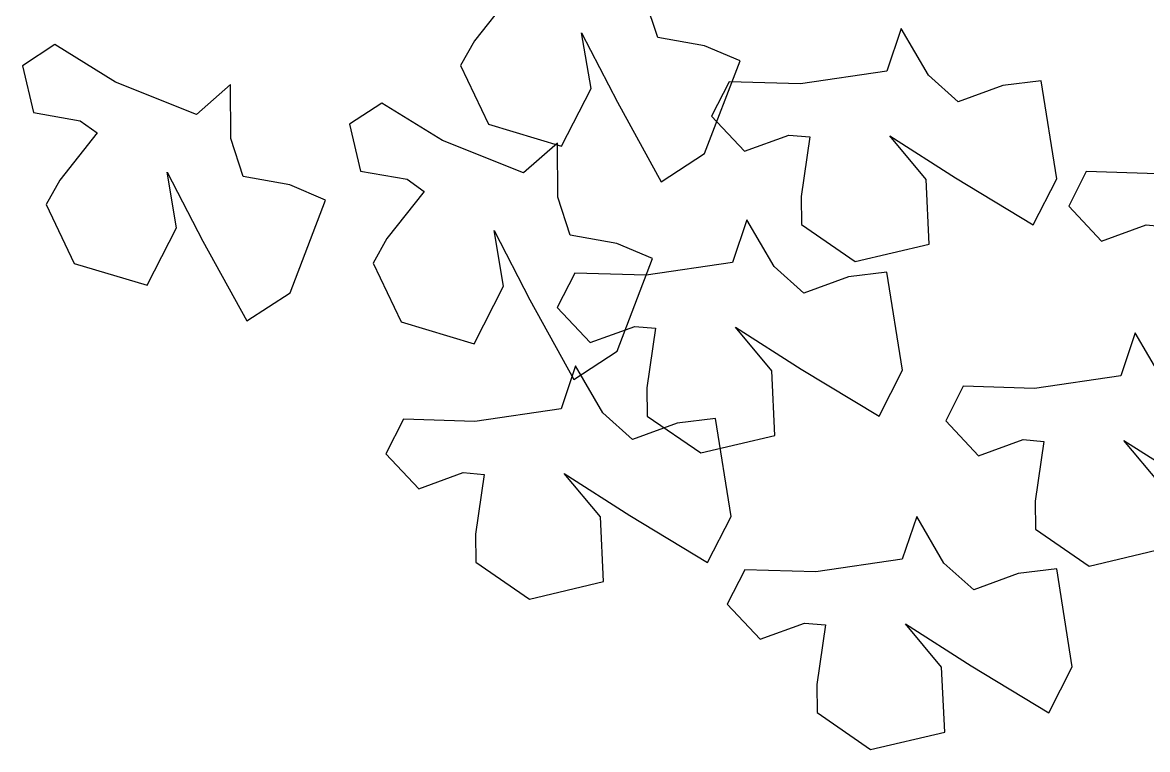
# Model space of a CAD drawing. Header units: millimetres. Extents: x 441156 to 441876, y 4514765 to 4515211.
# Drawn here: x 441540.421 to 441541.532, y 4514820.29 to 4514821.008 of the extents above; entities that cross this region are included whole.
import ezdxf

# ---------------------------------------------------------------- set-up
doc = ezdxf.new("R2010")
doc.units = ezdxf.units.MM
doc.layers.add('01_piscinas', color=254, linetype='Continuous')

msp = doc.modelspace()

# ---------------------------------------------------------------- linework, layer by layer
at = {"layer": '01_piscinas'}
for p, q in [((441540.9042242, 4514821.03626253, 0.00000053), (441540.8674283, 4514820.98964206, 0.00000053)), ((441541.04857478, 4514820.99306028, 0.00000053), (441541.0362427, 4514821.03065143, 0.00000053)), ((441540.97328229, 4514820.99760276, 0.00000053), (441541.0087461, 4514820.92926896, 0.00000053)), ((441540.98275044, 4514820.94261637, 0.00000053), (441540.97328229, 4514820.99760276, 0.00000053)), ((441541.28910224, 4514821.00201698, 0.00000053), (441541.27478028, 4514820.95970144, 0.00000053)), ((441541.31591985, 4514820.95590401, 0.00000053), (441541.28910224, 4514821.00201698, 0.00000053)), ((441540.45296428, 4514820.98594072, 0.00000053), (441540.42093639, 4514820.96513514, 0.00000053)), ((441540.51292463, 4514820.94888783, 0.00000053), (441540.45296428, 4514820.98594072, 0.00000053)), ((441540.8674283, 4514820.98964206, 0.00000053), (441540.85376473, 4514820.96539833, 0.00000053)), ((441541.09466999, 4514820.98491876, 0.00000053), (441541.04857478, 4514820.99306028, 0.00000053)), ((441541.12996556, 4514820.96992876, 0.00000053), (441541.09466999, 4514820.98491876, 0.00000053)), ((441540.42093639, 4514820.96513514, 0.00000053), (441540.43173542, 4514820.91886423, 0.00000053)), ((441540.85376473, 4514820.96539833, 0.00000053), (441540.88146169, 4514820.90738687, 0.00000053)), ((441541.09483763, 4514820.87845555, 0.00000053), (441541.12996556, 4514820.96992876, 0.00000053)), ((441541.27478028, 4514820.95970144, 0.00000053), (441541.18952288, 4514820.9472518, 0.00000053)), ((441541.34539532, 4514820.92951516, 0.00000053), (441541.31591985, 4514820.95590401, 0.00000053)), ((441540.59298453, 4514820.91704083, 0.00000053), (441540.51292463, 4514820.94888783, 0.00000053)), ((441540.62654548, 4514820.94652618, 0.00000053), (441540.59298453, 4514820.91704083, 0.00000053)), ((441540.62671372, 4514820.89318237, 0.00000053), (441540.62654548, 4514820.94652618, 0.00000053)), ((441540.95351923, 4514820.88570925, 0.00000053), (441540.98275044, 4514820.94261637, 0.00000053)), ((441541.11906925, 4514820.94936037, 0.00000053), (441541.10173507, 4514820.91532827, 0.00000053)), ((441541.18952288, 4514820.9472518, 0.00000053), (441541.11906925, 4514820.94936037, 0.00000053)), ((441541.3893857, 4514820.94551201, 0.00000053), (441541.34539532, 4514820.92951516, 0.00000053)), ((441541.42744756, 4514820.95017807, 0.00000053), (441541.3893857, 4514820.94551201, 0.00000053)), ((441541.44276249, 4514820.85339598, 0.00000053), (441541.42744756, 4514820.95017807, 0.00000053)), ((441540.43173542, 4514820.91886423, 0.00000053), (441540.47783063, 4514820.91072271, 0.00000053)), ((441540.77603193, 4514820.92818657, 0.00000053), (441540.74400404, 4514820.90738099, 0.00000053)), ((441540.83599228, 4514820.89113368, 0.00000053), (441540.77603193, 4514820.92818657, 0.00000053)), ((441541.0087461, 4514820.92926896, 0.00000053), (441541.05197677, 4514820.8506128, 0.00000053)), ((441540.47783063, 4514820.91072271, 0.00000053), (441540.49469523, 4514820.89879348, 0.00000053)), ((441541.10173507, 4514820.91532827, 0.00000053), (441541.13422277, 4514820.88065599, 0.00000053)), ((441540.49469523, 4514820.89879348, 0.00000053), (441540.45789933, 4514820.85217301, 0.00000053)), ((441540.74400404, 4514820.90738099, 0.00000053), (441540.75480307, 4514820.86111008, 0.00000053)), ((441540.88146169, 4514820.90738687, 0.00000053), (441540.95351923, 4514820.88570925, 0.00000053)), ((441541.13422277, 4514820.88065599, 0.00000053), (441541.17821314, 4514820.89665284, 0.00000053)), ((441541.17821314, 4514820.89665284, 0.00000053), (441541.19878293, 4514820.89475412, 0.00000053)), ((441540.63904581, 4514820.85559123, 0.00000053), (441540.62671372, 4514820.89318237, 0.00000053)), ((441540.91605218, 4514820.85928668, 0.00000053), (441540.83599228, 4514820.89113368, 0.00000053)), ((441540.94961313, 4514820.88877203, 0.00000053), (441540.91605218, 4514820.85928668, 0.00000053)), ((441540.94978137, 4514820.83542823, 0.00000053), (441540.94961313, 4514820.88877203, 0.00000053)), ((441541.19878293, 4514820.89475412, 0.00000053), (441541.19022698, 4514820.83598165, 0.00000053)), ((441541.27791887, 4514820.89580282, 0.00000053), (441541.34279834, 4514820.85435592, 0.00000053)), ((441541.31361173, 4514820.85291729, 0.00000053), (441541.27791887, 4514820.89580282, 0.00000053)), ((441541.05197677, 4514820.8506128, 0.00000053), (441541.09483763, 4514820.87845555, 0.00000053)), ((441540.45789933, 4514820.85217301, 0.00000053), (441540.44423576, 4514820.82792927, 0.00000053)), ((441540.56375332, 4514820.86013371, 0.00000053), (441540.59921713, 4514820.7917999, 0.00000053)), ((441540.57322147, 4514820.80514732, 0.00000053), (441540.56375332, 4514820.86013371, 0.00000053)), ((441540.68514102, 4514820.84744971, 0.00000053), (441540.63904581, 4514820.85559123, 0.00000053)), ((441540.75480307, 4514820.86111008, 0.00000053), (441540.80089828, 4514820.85296857, 0.00000053)), ((441540.80089828, 4514820.85296857, 0.00000053), (441540.81776288, 4514820.84103934, 0.00000053)), ((441541.31675031, 4514820.78901867, 0.00000053), (441541.31361173, 4514820.85291729, 0.00000053)), ((441541.34279834, 4514820.85435592, 0.00000053), (441541.41956528, 4514820.80785302, 0.00000053)), ((441541.41956528, 4514820.80785302, 0.00000053), (441541.44276249, 4514820.85339598, 0.00000053)), ((441541.47195943, 4514820.86059704, 0.00000053), (441541.45462525, 4514820.82656494, 0.00000053)), ((441541.54241306, 4514820.85848847, 0.00000053), (441541.47195943, 4514820.86059704, 0.00000053)), ((441540.72043659, 4514820.83245971, 0.00000053), (441540.68514102, 4514820.84744971, 0.00000053)), ((441540.68530865, 4514820.7409865, 0.00000053), (441540.72043659, 4514820.83245971, 0.00000053)), ((441540.81776288, 4514820.84103934, 0.00000053), (441540.78096698, 4514820.79441885, 0.00000053)), ((441540.96211346, 4514820.79783707, 0.00000053), (441540.94978137, 4514820.83542823, 0.00000053)), ((441541.19022698, 4514820.83598165, 0.00000053), (441541.19051585, 4514820.80815418, 0.00000053)), ((441540.44423576, 4514820.82792927, 0.00000053), (441540.47193271, 4514820.76991782, 0.00000053)), ((441541.45462525, 4514820.82656494, 0.00000053), (441541.48711294, 4514820.79189267, 0.00000053)), ((441541.13669733, 4514820.81303685, 0.00000053), (441541.12237537, 4514820.77072132, 0.00000053)), ((441541.16351493, 4514820.76692388, 0.00000053), (441541.13669733, 4514820.81303685, 0.00000053)), ((441541.19051585, 4514820.80815418, 0.00000053), (441541.24350784, 4514820.77176327, 0.00000053)), ((441541.48711294, 4514820.79189267, 0.00000053), (441541.53110332, 4514820.80788951, 0.00000053)), ((441541.53110332, 4514820.80788951, 0.00000053), (441541.5516731, 4514820.80599079, 0.00000053)), ((441540.54399025, 4514820.7482402, 0.00000053), (441540.57322147, 4514820.80514732, 0.00000053)), ((441540.88682096, 4514820.80237956, 0.00000053), (441540.92228478, 4514820.73404575, 0.00000053)), ((441540.89628912, 4514820.74739317, 0.00000053), (441540.88682096, 4514820.80237956, 0.00000053)), ((441541.00820866, 4514820.78969556, 0.00000053), (441540.96211346, 4514820.79783707, 0.00000053)), ((441540.59921713, 4514820.7917999, 0.00000053), (441540.6424478, 4514820.71314374, 0.00000053)), ((441540.78096698, 4514820.79441885, 0.00000053), (441540.7673034, 4514820.77017513, 0.00000053)), ((441541.04350423, 4514820.77470556, 0.00000053), (441541.00820866, 4514820.78969556, 0.00000053)), ((441541.24350784, 4514820.77176327, 0.00000053), (441541.31675031, 4514820.78901867, 0.00000053)), ((441541.0083763, 4514820.68323235, 0.00000053), (441541.04350423, 4514820.77470556, 0.00000053)), ((441540.47193271, 4514820.76991782, 0.00000053), (441540.54399025, 4514820.7482402, 0.00000053)), ((441540.7673034, 4514820.77017513, 0.00000053), (441540.79500036, 4514820.71216367, 0.00000053)), ((441541.12237537, 4514820.77072132, 0.00000053), (441541.03711797, 4514820.75827167, 0.00000053)), ((441541.19299041, 4514820.74053503, 0.00000053), (441541.16351493, 4514820.76692388, 0.00000053)), ((441540.96666433, 4514820.76038024, 0.00000053), (441540.94933015, 4514820.72634814, 0.00000053)), ((441541.03711797, 4514820.75827167, 0.00000053), (441540.96666433, 4514820.76038024, 0.00000053)), ((441541.23698078, 4514820.75653188, 0.00000053), (441541.19299041, 4514820.74053503, 0.00000053)), ((441541.27504265, 4514820.76119794, 0.00000053), (441541.23698078, 4514820.75653188, 0.00000053)), ((441541.29035757, 4514820.66441585, 0.00000053), (441541.27504265, 4514820.76119794, 0.00000053)), ((441540.8670579, 4514820.69048605, 0.00000053), (441540.89628912, 4514820.74739317, 0.00000053)), ((441540.6424478, 4514820.71314374, 0.00000053), (441540.68530865, 4514820.7409865, 0.00000053)), ((441540.92228478, 4514820.73404575, 0.00000053), (441540.96551545, 4514820.65538959, 0.00000053)), ((441540.94933015, 4514820.72634814, 0.00000053), (441540.98181785, 4514820.69167587, 0.00000053)), ((441540.79500036, 4514820.71216367, 0.00000053), (441540.8670579, 4514820.69048605, 0.00000053)), ((441540.98181785, 4514820.69167587, 0.00000053), (441541.02580823, 4514820.70767271, 0.00000053)), ((441541.02580823, 4514820.70767271, 0.00000053), (441541.04637801, 4514820.705774, 0.00000053)), ((441541.04637801, 4514820.705774, 0.00000053), (441541.03782206, 4514820.64700153, 0.00000053)), ((441541.12551395, 4514820.70682269, 0.00000053), (441541.19039342, 4514820.66537579, 0.00000053)), ((441541.16120681, 4514820.66393716, 0.00000053), (441541.12551395, 4514820.70682269, 0.00000053)), ((441541.52039107, 4514820.70122296, 0.00000053), (441541.50606911, 4514820.65890743, 0.00000053)), ((441541.54720868, 4514820.65511, 0.00000053), (441541.52039107, 4514820.70122296, 0.00000053)), ((441540.96551545, 4514820.65538959, 0.00000053), (441541.0083763, 4514820.68323235, 0.00000053)), ((441540.96735364, 4514820.66857435, 0.00000053), (441540.95303168, 4514820.62625881, 0.00000053)), ((441540.99417124, 4514820.62246138, 0.00000053), (441540.96735364, 4514820.66857435, 0.00000053)), ((441541.1643454, 4514820.60003854, 0.00000053), (441541.16120681, 4514820.66393716, 0.00000053)), ((441541.19039342, 4514820.66537579, 0.00000053), (441541.26716036, 4514820.61887289, 0.00000053)), ((441541.26716036, 4514820.61887289, 0.00000053), (441541.29035757, 4514820.66441585, 0.00000053)), ((441541.50606911, 4514820.65890743, 0.00000053), (441541.42081171, 4514820.64645779, 0.00000053)), ((441541.03782206, 4514820.64700153, 0.00000053), (441541.03811093, 4514820.61917405, 0.00000053)), ((441541.35035808, 4514820.64856636, 0.00000053), (441541.3330239, 4514820.61453426, 0.00000053)), ((441541.42081171, 4514820.64645779, 0.00000053), (441541.35035808, 4514820.64856636, 0.00000053)), ((441540.95303168, 4514820.62625881, 0.00000053), (441540.86777428, 4514820.61380917, 0.00000053)), ((441541.02364672, 4514820.59607253, 0.00000053), (441540.99417124, 4514820.62246138, 0.00000053)), ((441541.03811093, 4514820.61917405, 0.00000053), (441541.09110292, 4514820.58278314, 0.00000053)), ((441540.79732065, 4514820.61591774, 0.00000053), (441540.77998647, 4514820.58188564, 0.00000053)), ((441540.86777428, 4514820.61380917, 0.00000053), (441540.79732065, 4514820.61591774, 0.00000053)), ((441541.0676371, 4514820.61206938, 0.00000053), (441541.02364672, 4514820.59607253, 0.00000053)), ((441541.10569896, 4514820.61673544, 0.00000053), (441541.0676371, 4514820.61206938, 0.00000053)), ((441541.12101388, 4514820.51995335, 0.00000053), (441541.10569896, 4514820.61673544, 0.00000053)), ((441541.3330239, 4514820.61453426, 0.00000053), (441541.3655116, 4514820.57986199, 0.00000053)), ((441541.09110292, 4514820.58278314, 0.00000053), (441541.1643454, 4514820.60003854, 0.00000053)), ((441541.3655116, 4514820.57986199, 0.00000053), (441541.40950197, 4514820.59585883, 0.00000053)), ((441541.40950197, 4514820.59585883, 0.00000053), (441541.43007176, 4514820.59396011, 0.00000053)), ((441541.43007176, 4514820.59396011, 0.00000053), (441541.42151581, 4514820.53518764, 0.00000053)), ((441541.5092077, 4514820.59500881, 0.00000053), (441541.57408717, 4514820.55356191, 0.00000053)), ((441541.54490056, 4514820.55212328, 0.00000053), (441541.5092077, 4514820.59500881, 0.00000053)), ((441540.77998647, 4514820.58188564, 0.00000053), (441540.81247416, 4514820.54721337, 0.00000053)), ((441540.81247416, 4514820.54721337, 0.00000053), (441540.85646454, 4514820.56321021, 0.00000053)), ((441540.85646454, 4514820.56321021, 0.00000053), (441540.87703432, 4514820.56131149, 0.00000053)), ((441540.87703432, 4514820.56131149, 0.00000053), (441540.86847838, 4514820.50253903, 0.00000053)), ((441540.95617027, 4514820.56236019, 0.00000053), (441541.02104973, 4514820.52091329, 0.00000053)), ((441540.99186312, 4514820.51947466, 0.00000053), (441540.95617027, 4514820.56236019, 0.00000053)), ((441541.42151581, 4514820.53518764, 0.00000053), (441541.42180468, 4514820.50736017, 0.00000053)), ((441540.99500171, 4514820.45557604, 0.00000053), (441540.99186312, 4514820.51947466, 0.00000053)), ((441541.02104973, 4514820.52091329, 0.00000053), (441541.09781667, 4514820.47441039, 0.00000053)), ((441541.09781667, 4514820.47441039, 0.00000053), (441541.12101388, 4514820.51995335, 0.00000053)), ((441541.30448789, 4514820.52004379, 0.00000053), (441541.29016593, 4514820.47772826, 0.00000053)), ((441541.33130549, 4514820.47393082, 0.00000053), (441541.30448789, 4514820.52004379, 0.00000053)), ((441540.86847838, 4514820.50253903, 0.00000053), (441540.86876724, 4514820.47471155, 0.00000053)), ((441541.42180468, 4514820.50736017, 0.00000053), (441541.47479667, 4514820.47096925, 0.00000053)), ((441541.47479667, 4514820.47096925, 0.00000053), (441541.54803914, 4514820.48822465, 0.00000053)), ((441540.86876724, 4514820.47471155, 0.00000053), (441540.92175924, 4514820.43832063, 0.00000053)), ((441541.29016593, 4514820.47772826, 0.00000053), (441541.20490853, 4514820.46527862, 0.00000053)), ((441541.1344549, 4514820.46738719, 0.00000053), (441541.11712072, 4514820.43335508, 0.00000053)), ((441541.20490853, 4514820.46527862, 0.00000053), (441541.1344549, 4514820.46738719, 0.00000053)), ((441541.36078097, 4514820.44754198, 0.00000053), (441541.33130549, 4514820.47393082, 0.00000053)), ((441541.40477135, 4514820.46353883, 0.00000053), (441541.36078097, 4514820.44754198, 0.00000053)), ((441541.44283321, 4514820.46820489, 0.00000053), (441541.40477135, 4514820.46353883, 0.00000053)), ((441541.45814813, 4514820.3714228, 0.00000053), (441541.44283321, 4514820.46820489, 0.00000053)), ((441540.92175924, 4514820.43832063, 0.00000053), (441540.99500171, 4514820.45557604, 0.00000053)), ((441541.11712072, 4514820.43335508, 0.00000053), (441541.14960841, 4514820.39868281, 0.00000053)), ((441541.14960841, 4514820.39868281, 0.00000053), (441541.19359879, 4514820.41467966, 0.00000053)), ((441541.19359879, 4514820.41467966, 0.00000053), (441541.21416857, 4514820.41278094, 0.00000053)), ((441541.21416857, 4514820.41278094, 0.00000053), (441541.20561263, 4514820.35400847, 0.00000053)), ((441541.29330452, 4514820.41382964, 0.00000053), (441541.35818398, 4514820.37238273, 0.00000053)), ((441541.32899737, 4514820.37094411, 0.00000053), (441541.29330452, 4514820.41382964, 0.00000053)), ((441541.33213596, 4514820.30704548, 0.00000053), (441541.32899737, 4514820.37094411, 0.00000053)), ((441541.35818398, 4514820.37238273, 0.00000053), (441541.43495092, 4514820.32587983, 0.00000053)), ((441541.43495092, 4514820.32587983, 0.00000053), (441541.45814813, 4514820.3714228, 0.00000053)), ((441541.20561263, 4514820.35400847, 0.00000053), (441541.20590149, 4514820.326181, 0.00000053)), ((441541.20590149, 4514820.326181, 0.00000053), (441541.25889349, 4514820.28979008, 0.00000053)), ((441541.25889349, 4514820.28979008, 0.00000053), (441541.33213596, 4514820.30704548, 0.00000053))]:
    msp.add_line(p, q, dxfattribs=at)

doc.saveas('drawing.dxf')
